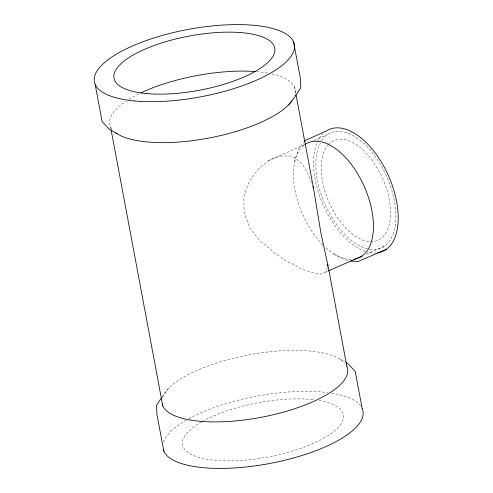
<?xml version="1.0" encoding="UTF-8"?>
<svg xmlns="http://www.w3.org/2000/svg" width="493" height="493" viewBox="0 0 493 493"><rect width="100%" height="100%" fill="white"/><g stroke="black" fill="none" stroke-linecap="round" stroke-linejoin="round"><path stroke-width="0.37" stroke-dasharray="2.46 1.85" d="M294.685 162.086L295.227 158.629L299.3 147.61L303.861 142.415M304.76 144.585L268.21 160.693L257.808 169.629L248.768 182.324L243.832 196.978L244.078 212.273L249.483 227.162L259.682 240.627L270.121 248.755L273.245 252.083L287.111 261.684L294.161 264.568L300.551 268.685L312.525 272.66L320.45 274.12L325.546 272.185L327.346 267.588M162.154 396.717L168.409 388.57M313.875 140.567L327.204 134.694M325.546 272.185L327.66 271.255M366.305 254.222L384.54 246.18M268.21 160.693L279.469 156.047L290.704 156.047C302.794 160.934 308.051 172.143 311.884 183.772M347.781 260.791L336.855 255.818L334.02 253.932M340.188 359.157L344.786 361.862M294.543 86.897L295.812 93.676M110.549 126.837L110.974 129.104M351.078 259.491A62.913 33.807 66.2 0 1 324.788 246.623M323.161 245.046A62.913 33.807 66.2 0 1 304.23 145.034M162.462 397.734A94.373 31.811 -10.6 0 1 248.546 354.942A94.373 31.811 -10.6 0 1 344.903 363.304M319.082 400.507A81.789 27.571 -10.6 0 1 322.132 439.097A81.789 27.571 -10.6 0 1 209.728 459.667A81.789 27.571 -10.6 0 1 201.31 422.051M201.933 421.694A81.789 27.571 -10.6 0 1 315.163 399.915M328.32 144.585A54.526 29.297 66.2 0 1 387.769 193.09A54.526 29.297 66.2 0 1 351.965 233.682A54.526 29.297 66.2 0 1 327.82 145.145M112.01 129.135A94.373 31.811 -10.6 0 1 126.461 100.886M129.049 99.241A94.373 31.811 -10.6 0 1 138.909 93.836M256.619 71.664A94.373 31.811 -10.6 0 1 268.377 73.186M272 73.925A94.373 31.811 -10.6 0 1 294.894 95.266M321.787 140.48A62.913 33.807 66.2 0 1 390.573 186.502A62.913 33.807 66.2 0 1 356.766 244.164A62.913 33.807 66.2 0 1 320.314 142.982M163.473 442.357A101.706 34.282 -10.6 0 1 186.126 420.246M188.683 418.797A101.706 34.282 -10.6 0 1 327.648 392.594M331.573 393.161A101.706 34.282 -10.6 0 1 360.697 406.047M376.165 252.983A66.58 35.773 66.2 0 1 367.402 252.052M365.405 251.436A66.58 35.773 66.2 0 1 320.062 197.218A66.58 35.773 66.2 0 1 322.736 133.905"/><path stroke-width="0.74" d="M327.648 266.325L327.777 264.501L320.955 233.269L313.566 188.56L296.096 95.18M161.353 397.95L156.552 405.351L156.928 414.373L163.855 451.378M288.953 104.43L294.401 97.522L300.81 87.649L300.428 78.627L293.508 41.622M304.372 141.842L305.888 140.104L325.528 131.452M328.363 270.947L362.096 256.077M386.216 249.427L357.918 261.567L350.677 261.013M117.174 133.843L109.28 129.209L102.143 121.654L95.223 84.648M346.104 362.632L348.076 363.791L355.213 371.346L362.133 408.352M312.87 186.52L313.566 188.56M327.777 264.501L346.807 366.163M111.116 129.862L162.813 406.103M304.779 144.628A62.913 33.807 66.2 0 1 364.851 187.821A62.913 33.807 66.2 0 1 353.894 259.293M346.739 366.182A94.373 31.811 -10.6 0 1 265.246 416.505A94.373 31.811 -10.6 0 1 162.142 403.927M292.102 100.714A94.373 31.811 -10.6 0 1 207.128 138.373A94.373 31.811 -10.6 0 1 115.873 132.851M141.078 92.795A94.373 31.811 -10.6 0 1 255.208 71.553M362.072 408.364A101.706 34.282 -10.6 0 1 274.521 462.539A101.706 34.282 -10.6 0 1 163.171 449.234M325.546 131.495A66.58 35.773 66.2 0 1 389.119 177.19A66.58 35.773 66.2 0 1 377.527 252.835M146.255 93.534A81.789 27.571 -10.6 0 0 274.367 53.17A81.789 27.571 -10.6 0 0 162.468 42.7A81.789 27.571 -10.6 0 0 146.255 93.534M134.755 100.96A101.706 34.282 -10.6 0 0 293.883 50.643A101.706 34.282 -10.6 0 0 154.451 37.801A101.706 34.282 -10.6 0 0 134.755 100.96"/></g></svg>
